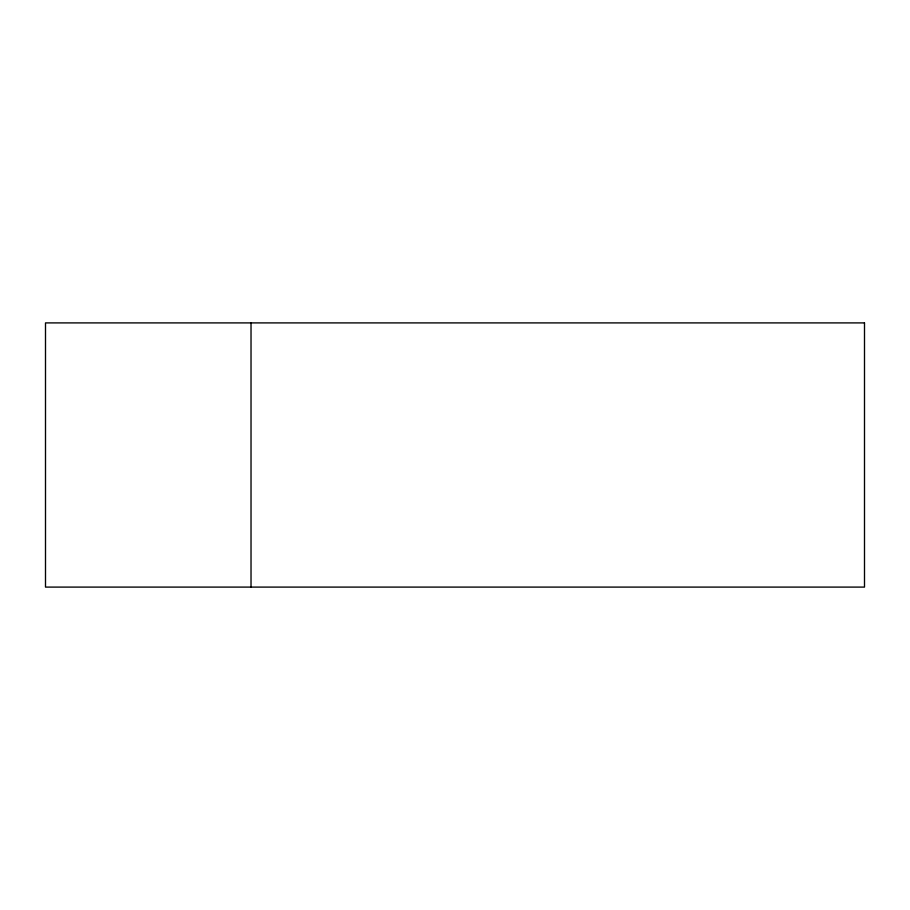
<?xml version="1.0" encoding="UTF-8"?>
<svg xmlns="http://www.w3.org/2000/svg" width="910" height="910" viewBox="0 0 910 910"><rect width="100%" height="100%" fill="white"/><g stroke="black" fill="none" stroke-linecap="round" stroke-linejoin="round"><path stroke-width="1.36" d="M251.023 322.902L251.023 587.098M864.5 322.902L45.5 322.902L45.5 587.098L864.5 587.098L864.5 322.902"/></g></svg>
